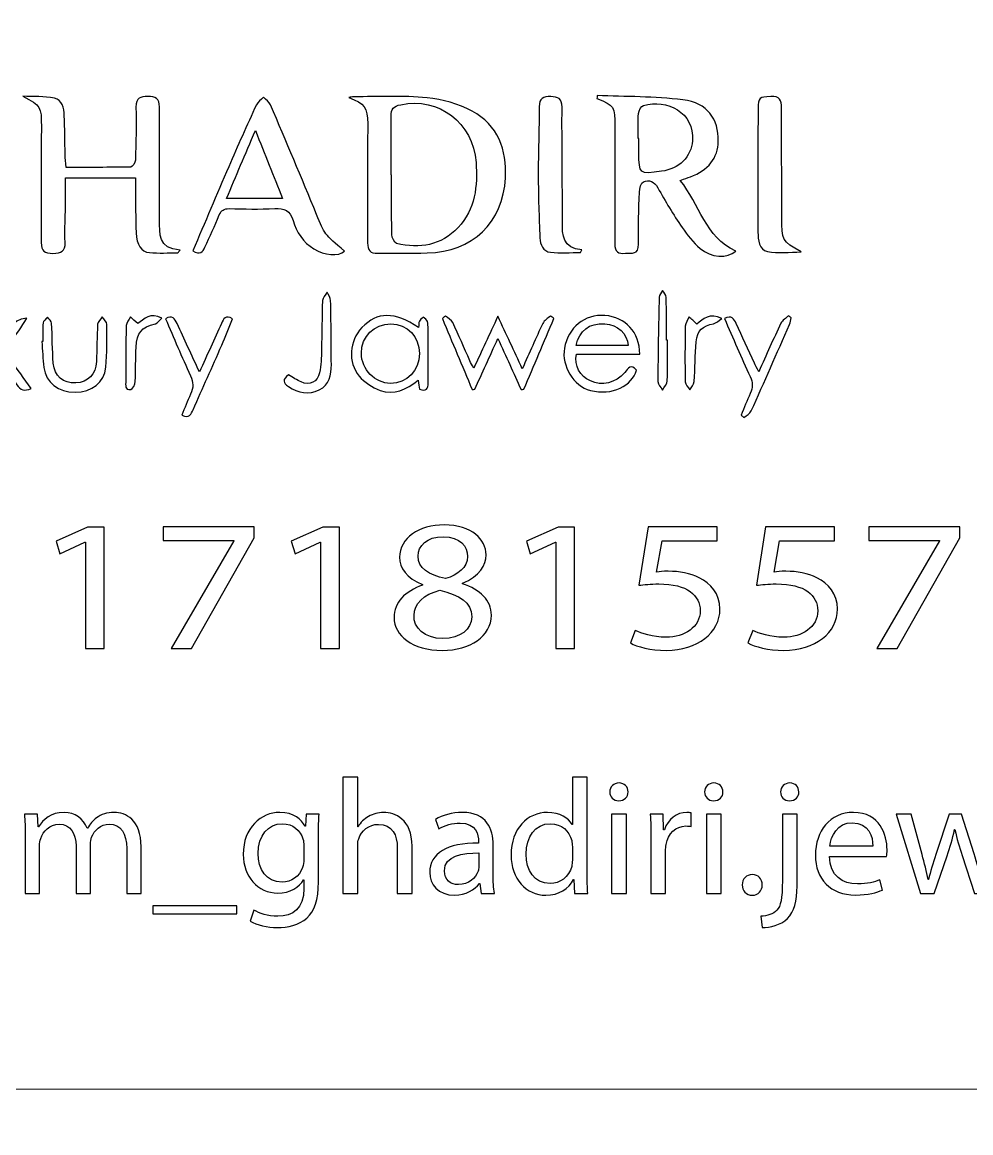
# Model space of a CAD drawing. Header units: millimetres. Extents: x -576 to 618, y 160 to 343.
# Drawn here: x 34.87 to 52.2, y 302.5 to 322.8 of the extents above; entities that cross this region are included whole.
import ezdxf

# ---------------------------------------------------------------- set-up
doc = ezdxf.new("R2010")
doc.units = ezdxf.units.MM
doc.header["$MEASUREMENT"] = 0
doc.layers.add('Layer 1', color=7, linetype='Continuous')

msp = doc.modelspace()

# ---------------------------------------------------------------- linework, layer by layer
at = {"layer": 'Layer 1', "color": 250, "lineweight": 18}
for points in [[(23.5217, 343.1001), (23.5217, 343.1001), (57.3517, 343.1001), (57.3517, 343.1001), (58.9957, 343.1001), (60.3367, 341.7591), (60.3367, 340.1151), (60.3367, 340.1151), (60.3367, 306.2851), (60.3367, 306.2851), (60.3367, 304.6411), (58.9957, 303.3001), (57.3517, 303.3001), (57.3517, 303.3001), (23.5217, 303.3001), (23.5217, 303.3001), (21.8777, 303.3001), (20.5367, 304.6411), (20.5367, 306.2851), (20.5367, 306.2851), (20.5367, 340.1151), (20.5367, 340.1151), (20.5367, 341.7591), (21.8777, 343.1001), (23.5217, 343.1001)], [(23.5217, 303.3001), (23.5217, 303.3001), (57.3517, 303.3001), (57.3517, 303.3001), (58.9957, 303.3001), (60.3367, 301.9591), (60.3367, 300.3151), (60.3367, 300.3151), (60.3367, 266.4851), (60.3367, 266.4851), (60.3367, 264.8411), (58.9957, 263.5001), (57.3517, 263.5001), (57.3517, 263.5001), (23.5217, 263.5001), (23.5217, 263.5001), (21.8777, 263.5001), (20.5367, 264.8411), (20.5367, 266.4851), (20.5367, 266.4851), (20.5367, 300.3151), (20.5367, 300.3151), (20.5367, 301.9591), (21.8777, 303.3001), (23.5217, 303.3001)]]:
    msp.add_open_spline(points, degree=3, knots=[0, 0, 0, 0, 0.125, 0.125, 0.125, 0.25, 0.25, 0.25, 0.375, 0.375, 0.375, 0.5, 0.5, 0.5, 0.625, 0.625, 0.625, 0.75, 0.75, 0.75, 0.875, 0.875, 0.875, 1, 1, 1, 1], dxfattribs=at)
at = {"layer": 'Layer 1', "color": 230}
for points, knots in [([(37.7177, 318.5875), (37.5436, 318.5875), (37.3686, 318.576), (37.196, 318.5913), (37.0466, 318.6043), (36.9627, 318.7345), (36.9542, 318.9517), (36.9436, 319.2234), (36.9455, 319.4958), (36.9427, 319.7682), (36.9421, 319.829), (36.9427, 319.8899), (36.9427, 319.9601), (36.9427, 319.9601), (35.6625, 319.9601), (35.6625, 319.9601), (35.6625, 319.7494), (35.6638, 319.5466), (35.6622, 319.3442), (35.6606, 319.157), (35.6457, 318.9694), (35.6563, 318.7828), (35.6659, 318.6088), (35.5861, 318.5776), (35.4335, 318.5766), (35.2831, 318.5753), (35.2185, 318.6159), (35.2204, 318.776), (35.2254, 319.2746), (35.2191, 319.7738), (35.2185, 320.2727), (35.2185, 320.4771), (35.2229, 320.6811), (35.2232, 320.8852), (35.2238, 321.2611), (35.2176, 321.2702), (34.8865, 321.4478), (35.0784, 321.439), (35.2746, 321.4518), (35.4609, 321.4147), (35.6073, 321.3853), (35.6354, 321.2312), (35.6413, 321.0977), (35.6519, 320.8596), (35.6516, 320.6215), (35.6581, 320.3835), (35.6603, 320.3108), (35.6697, 320.239), (35.6769, 320.1497), (36.0787, 320.1497), (36.4687, 320.147), (36.8584, 320.1554), (36.8884, 320.156), (36.9402, 320.2369), (36.9417, 320.2818), (36.9517, 320.6047), (36.9599, 320.9282), (36.9515, 321.2509), (36.9468, 321.4243), (37.0338, 321.4437), (37.1717, 321.4437), (37.3087, 321.4437), (37.381, 321.411), (37.3801, 321.2533), (37.3767, 320.5673), (37.3839, 319.8811), (37.3842, 319.1947), (37.3842, 318.9342), (37.3567, 318.6621), (37.7561, 318.6384), (37.7433, 318.6212), (37.7306, 318.6047), (37.7177, 318.5875)], [0, 0, 0, 0, 0.0416667, 0.0416667, 0.0416667, 0.0833333, 0.0833333, 0.0833333, 0.125, 0.125, 0.125, 0.1666667, 0.1666667, 0.1666667, 0.2083333, 0.2083333, 0.2083333, 0.25, 0.25, 0.25, 0.2916667, 0.2916667, 0.2916667, 0.3333333, 0.3333333, 0.3333333, 0.375, 0.375, 0.375, 0.4166667, 0.4166667, 0.4166667, 0.4583333, 0.4583333, 0.4583333, 0.5, 0.5, 0.5, 0.5416667, 0.5416667, 0.5416667, 0.5833333, 0.5833333, 0.5833333, 0.625, 0.625, 0.625, 0.6666667, 0.6666667, 0.6666667, 0.7083333, 0.7083333, 0.7083333, 0.75, 0.75, 0.75, 0.7916667, 0.7916667, 0.7916667, 0.8333333, 0.8333333, 0.8333333, 0.875, 0.875, 0.875, 0.9166667, 0.9166667, 0.9166667, 0.9583333, 0.9583333, 0.9583333, 1, 1, 1, 1]), ([(37.9905, 318.6221), (38.2117, 319.1426), (38.426, 319.653), (38.6457, 320.161), (38.8098, 320.5401), (38.979, 320.9173), (39.152, 321.2924), (39.1771, 321.3467), (39.2363, 321.385), (39.2797, 321.4306), (39.324, 321.3844), (39.3864, 321.346), (39.4101, 321.2908), (39.694, 320.6247), (39.9755, 319.9575), (40.2507, 319.2877), (40.3976, 318.9304), (40.3917, 318.928), (40.7636, 318.6147), (40.6529, 318.5208), (40.3923, 318.5429), (40.2039, 318.6574), (40.003, 318.7791), (39.8862, 318.9666), (39.821, 319.1804), (39.7661, 319.361), (39.6632, 319.4063), (39.4859, 319.3965), (39.2092, 319.3816), (38.9308, 319.3894), (38.6532, 319.3944), (38.5611, 319.3959), (38.5099, 319.366), (38.4741, 319.2789), (38.392, 319.0802), (38.2984, 318.8864), (38.2123, 318.6895), (38.1721, 318.5975), (38.119, 318.5492), (37.9905, 318.6221)], [0, 0, 0, 0, 0.0769231, 0.0769231, 0.0769231, 0.1538462, 0.1538462, 0.1538462, 0.2307692, 0.2307692, 0.2307692, 0.3076923, 0.3076923, 0.3076923, 0.3846154, 0.3846154, 0.3846154, 0.4615385, 0.4615385, 0.4615385, 0.5384615, 0.5384615, 0.5384615, 0.6153846, 0.6153846, 0.6153846, 0.6923077, 0.6923077, 0.6923077, 0.7692308, 0.7692308, 0.7692308, 0.8461538, 0.8461538, 0.8461538, 0.9230769, 0.9230769, 0.9230769, 1, 1, 1, 1]), ([(40.8398, 321.4248), (40.8707, 321.4304), (40.9013, 321.441), (40.9318, 321.4407), (41.3793, 321.4386), (41.8292, 321.4635), (42.2725, 321.4217), (42.5521, 321.3951), (42.8442, 321.3097), (43.0916, 321.1774), (43.5652, 320.925), (43.7293, 320.4704), (43.7022, 319.9583), (43.6582, 319.1337), (43.1, 318.6076), (42.2709, 318.5852), (41.9715, 318.5768), (41.671, 318.5876), (41.3711, 318.5786), (41.2277, 318.5745), (41.1833, 318.6348), (41.1836, 318.7686), (41.1852, 319.3518), (41.1808, 319.9349), (41.1799, 320.5178), (41.1799, 320.6594), (41.1893, 320.8008), (41.1873, 320.9424), (41.1833, 321.2466), (41.1312, 321.3134), (40.8398, 321.4248)], [0, 0, 0, 0, 0.1, 0.1, 0.1, 0.2, 0.2, 0.2, 0.3, 0.3, 0.3, 0.4, 0.4, 0.4, 0.5, 0.5, 0.5, 0.6, 0.6, 0.6, 0.7, 0.7, 0.7, 0.8, 0.8, 0.8, 0.9, 0.9, 0.9, 1, 1, 1, 1]), ([(41.6142, 320.0117), (41.6142, 320.0117), (41.6227, 320.0117), (41.6227, 320.0117), (41.6227, 319.6494), (41.6188, 319.2869), (41.6267, 318.9246), (41.6282, 318.8663), (41.6723, 318.768), (41.7131, 318.758), (42.1362, 318.6569), (42.5262, 318.7181), (42.8358, 319.0498), (43.1509, 319.387), (43.1958, 319.8073), (43.1642, 320.2407), (43.1115, 320.9646), (42.48, 321.4413), (41.7887, 321.295), (41.6607, 321.2681), (41.6082, 321.2176), (41.6114, 321.0819), (41.6202, 320.7252), (41.6142, 320.3686), (41.6142, 320.0117)], [0, 0, 0, 0, 0.125, 0.125, 0.125, 0.25, 0.25, 0.25, 0.375, 0.375, 0.375, 0.5, 0.5, 0.5, 0.625, 0.625, 0.625, 0.75, 0.75, 0.75, 0.875, 0.875, 0.875, 1, 1, 1, 1]), ([(45.0741, 318.5924), (44.8909, 318.5924), (44.7056, 318.5777), (44.5243, 318.5974), (44.3873, 318.612), (44.3355, 318.7353), (44.3306, 318.8616), (44.3162, 319.2408), (44.3015, 319.6199), (44.3006, 319.9989), (44.3, 320.4183), (44.3187, 320.837), (44.319, 321.2564), (44.3193, 321.4124), (44.3902, 321.4457), (44.5281, 321.4432), (44.6651, 321.4408), (44.7359, 321.4071), (44.7353, 321.251), (44.7324, 320.6165), (44.7402, 319.9821), (44.7433, 319.3475), (44.7437, 319.2854), (44.7424, 319.223), (44.7418, 319.1606), (44.739, 318.911), (44.7465, 318.6679), (45.0997, 318.6402), (45.0913, 318.6245), (45.0825, 318.6086), (45.0741, 318.5924)], [0, 0, 0, 0, 0.1, 0.1, 0.1, 0.2, 0.2, 0.2, 0.3, 0.3, 0.3, 0.4, 0.4, 0.4, 0.5, 0.5, 0.5, 0.6, 0.6, 0.6, 0.7, 0.7, 0.7, 0.8, 0.8, 0.8, 0.9, 0.9, 0.9, 1, 1, 1, 1]), ([(45.3761, 321.4631), (45.8994, 321.4394), (46.4267, 321.4482), (46.9446, 321.3823), (47.3921, 321.3253), (47.597, 321.0382), (47.5908, 320.6248), (47.5864, 320.3249), (47.4026, 320.0906), (47.0815, 319.9758), (47.0301, 319.9574), (46.978, 319.9402), (46.8953, 319.9115), (47.246, 319.4719), (47.3505, 318.8744), (47.909, 318.6173), (47.7587, 318.4831), (47.4557, 318.4965), (47.2582, 318.6672), (47.1315, 318.7761), (47.022, 318.9115), (46.9281, 319.0506), (46.7699, 319.285), (46.6216, 319.5271), (46.4862, 319.7754), (46.4198, 319.8971), (46.325, 319.9255), (46.2219, 319.8865), (46.1786, 319.87), (46.1512, 319.763), (46.1486, 319.6956), (46.1368, 319.3789), (46.1284, 319.0613), (46.1337, 318.7445), (46.1374, 318.5486), (46.0098, 318.5873), (45.8947, 318.5789), (45.7655, 318.5699), (45.6962, 318.6005), (45.6978, 318.7521), (45.7037, 319.4656), (45.6999, 320.1795), (45.7015, 320.8931), (45.7025, 321.2616), (45.6925, 321.2797), (45.3727, 321.4057), (45.3739, 321.4248), (45.3748, 321.4441), (45.3761, 321.4631)], [0, 0, 0, 0, 0.0625, 0.0625, 0.0625, 0.125, 0.125, 0.125, 0.1875, 0.1875, 0.1875, 0.25, 0.25, 0.25, 0.3125, 0.3125, 0.3125, 0.375, 0.375, 0.375, 0.4375, 0.4375, 0.4375, 0.5, 0.5, 0.5, 0.5625, 0.5625, 0.5625, 0.625, 0.625, 0.625, 0.6875, 0.6875, 0.6875, 0.75, 0.75, 0.75, 0.8125, 0.8125, 0.8125, 0.875, 0.875, 0.875, 0.9375, 0.9375, 0.9375, 1, 1, 1, 1]), ([(46.1271, 320.6759), (46.1271, 320.6759), (46.1377, 320.6759), (46.1377, 320.6759), (46.1377, 320.5913), (46.1365, 320.5065), (46.138, 320.422), (46.1453, 320.0229), (46.1455, 320.0229), (46.5542, 320.0775), (46.8732, 320.1202), (47.0968, 320.3433), (47.1187, 320.6363), (47.1568, 321.1546), (46.6475, 321.4026), (46.2254, 321.2816), (46.1821, 321.2691), (46.1361, 321.1867), (46.1318, 321.1331), (46.119, 320.9814), (46.1271, 320.8282), (46.1271, 320.6759)], [0, 0, 0, 0, 0.1428571, 0.1428571, 0.1428571, 0.2857143, 0.2857143, 0.2857143, 0.4285714, 0.4285714, 0.4285714, 0.5714286, 0.5714286, 0.5714286, 0.7142857, 0.7142857, 0.7142857, 0.8571429, 0.8571429, 0.8571429, 1, 1, 1, 1]), ([(49.1052, 318.6031), (48.8853, 318.6031), (48.6818, 318.5744), (48.4909, 318.6118), (48.3299, 318.6436), (48.3171, 318.8199), (48.3152, 318.9634), (48.3096, 319.3887), (48.3093, 319.8137), (48.3099, 320.2386), (48.3106, 320.5675), (48.3152, 320.8964), (48.3187, 321.2249), (48.3208, 321.4258), (48.3405, 321.4349), (48.5474, 321.4449), (48.7109, 321.453), (48.747, 321.3809), (48.7461, 321.2327), (48.7433, 320.5697), (48.7517, 319.9063), (48.7517, 319.2434), (48.7517, 318.8084), (48.748, 318.8084), (49.1052, 318.6031)], [0, 0, 0, 0, 0.125, 0.125, 0.125, 0.25, 0.25, 0.25, 0.375, 0.375, 0.375, 0.5, 0.5, 0.5, 0.625, 0.625, 0.625, 0.75, 0.75, 0.75, 0.875, 0.875, 0.875, 1, 1, 1, 1]), ([(39.1324, 320.8237), (38.9455, 320.3825), (38.7786, 319.9879), (38.6073, 319.5828), (38.6073, 319.5828), (39.6313, 319.5828), (39.6313, 319.5828), (39.4663, 319.9931), (39.3093, 320.3838), (39.1324, 320.8237)], [0, 0, 0, 0, 0.3333333, 0.3333333, 0.3333333, 0.6666667, 0.6666667, 0.6666667, 1, 1, 1, 1]), ([(46.6622, 316.9915), (46.6622, 316.7425), (46.6678, 316.4932), (46.6581, 316.2446), (46.6559, 316.1884), (46.601, 316.1344), (46.5705, 316.0792), (46.5411, 316.131), (46.4866, 316.1827), (46.4866, 316.2342), (46.4884, 316.7494), (46.4984, 317.2645), (46.5109, 317.779), (46.5121, 317.8202), (46.5517, 317.8604), (46.5739, 317.901), (46.5963, 317.858), (46.6372, 317.8159), (46.6382, 317.7724), (46.6441, 317.5122), (46.6413, 317.2517), (46.6413, 316.9915), (46.6413, 316.9915), (46.6622, 316.9915), (46.6622, 316.9915)], [0, 0, 0, 0, 0.125, 0.125, 0.125, 0.25, 0.25, 0.25, 0.375, 0.375, 0.375, 0.5, 0.5, 0.5, 0.625, 0.625, 0.625, 0.75, 0.75, 0.75, 0.875, 0.875, 0.875, 1, 1, 1, 1]), ([(39.7364, 316.3547), (39.8209, 316.3075), (39.8917, 316.2595), (39.9688, 316.2264), (40.1261, 316.1588), (40.2727, 316.2258), (40.3073, 316.3943), (40.3354, 316.5309), (40.3376, 316.6739), (40.3414, 316.8149), (40.3495, 317.1144), (40.3473, 317.4142), (40.3595, 317.7138), (40.3616, 317.7656), (40.4153, 317.8159), (40.4453, 317.8664), (40.4671, 317.8161), (40.5067, 317.7659), (40.508, 317.7154), (40.5164, 317.325), (40.517, 316.9347), (40.5213, 316.544), (40.5236, 316.3534), (40.4876, 316.1768), (40.3008, 316.0826), (40.1051, 315.9844), (39.9167, 316.0308), (39.7379, 316.1413), (39.6319, 316.2071), (39.6281, 316.2742), (39.7364, 316.3547)], [0, 0, 0, 0, 0.1, 0.1, 0.1, 0.2, 0.2, 0.2, 0.3, 0.3, 0.3, 0.4, 0.4, 0.4, 0.5, 0.5, 0.5, 0.6, 0.6, 0.6, 0.7, 0.7, 0.7, 0.8, 0.8, 0.8, 0.9, 0.9, 0.9, 1, 1, 1, 1]), ([(36.9844, 317.2925), (37.1015, 317.3736), (37.2154, 317.5078), (37.4235, 317.3912), (37.3798, 317.3522), (37.3492, 317.3025), (37.3083, 317.2917), (37.0503, 317.2223), (36.9658, 317.1316), (36.9523, 316.8623), (36.9417, 316.6535), (36.9501, 316.4439), (36.9383, 316.2352), (36.9352, 316.1824), (36.8925, 316.0931), (36.8574, 316.0882), (36.7395, 316.0701), (36.7655, 316.1746), (36.7655, 316.2408), (36.7648, 316.5802), (36.7651, 316.9194), (36.7745, 317.2582), (36.7761, 317.3113), (36.8257, 317.3628), (36.8531, 317.4149), (36.8927, 317.3781), (36.9321, 317.3413), (36.9844, 317.2925)], [0, 0, 0, 0, 0.1111111, 0.1111111, 0.1111111, 0.2222222, 0.2222222, 0.2222222, 0.3333333, 0.3333333, 0.3333333, 0.4444444, 0.4444444, 0.4444444, 0.5555556, 0.5555556, 0.5555556, 0.6666667, 0.6666667, 0.6666667, 0.7777778, 0.7777778, 0.7777778, 0.8888889, 0.8888889, 0.8888889, 1, 1, 1, 1]), ([(42.1155, 317.2208), (42.1202, 317.272), (42.1158, 317.3088), (42.1286, 317.3372), (42.142, 317.3668), (42.1722, 317.3884), (42.1957, 317.4137), (42.2241, 317.3866), (42.2731, 317.3619), (42.278, 317.3307), (42.2915, 317.2473), (42.2874, 317.1616), (42.288, 317.0764), (42.2896, 316.7881), (42.289, 316.4995), (42.2927, 316.2109), (42.2939, 316.0979), (42.2527, 316.052), (42.1301, 316.0948), (42.123, 316.1404), (42.1155, 316.1894), (42.1042, 316.2621), (41.8959, 316.0845), (41.6649, 315.9819), (41.411, 316.0726), (41.2696, 316.1232), (41.1274, 316.2199), (41.0297, 316.3342), (40.8166, 316.5837), (40.8515, 316.9843), (41.078, 317.2205), (41.3573, 317.5126), (41.6786, 317.5169), (42.1155, 317.2208)], [0, 0, 0, 0, 0.0909091, 0.0909091, 0.0909091, 0.1818182, 0.1818182, 0.1818182, 0.2727273, 0.2727273, 0.2727273, 0.3636364, 0.3636364, 0.3636364, 0.4545455, 0.4545455, 0.4545455, 0.5454545, 0.5454545, 0.5454545, 0.6363636, 0.6363636, 0.6363636, 0.7272727, 0.7272727, 0.7272727, 0.8181818, 0.8181818, 0.8181818, 0.9090909, 0.9090909, 0.9090909, 1, 1, 1, 1]), ([(46.1568, 316.7359), (46.1568, 316.7359), (44.9971, 316.7359), (44.9971, 316.7359), (44.9599, 316.5187), (45.0589, 316.3362), (45.2529, 316.2448), (45.4607, 316.1465), (45.7175, 316.2071), (45.8804, 316.3989), (45.9449, 316.475), (45.9974, 316.5646), (46.0966, 316.4414), (46.0223, 316.1643), (45.6479, 315.9668), (45.2529, 316.0729), (44.9452, 316.1556), (44.7222, 316.5187), (44.7799, 316.8423), (44.8488, 317.2274), (45.1459, 317.4682), (45.52, 317.4417), (45.8913, 317.4155), (46.1518, 317.1368), (46.1568, 316.7359)], [0, 0, 0, 0, 0.125, 0.125, 0.125, 0.25, 0.25, 0.25, 0.375, 0.375, 0.375, 0.5, 0.5, 0.5, 0.625, 0.625, 0.625, 0.75, 0.75, 0.75, 0.875, 0.875, 0.875, 1, 1, 1, 1]), ([(47.2003, 317.2847), (47.311, 317.3866), (47.4324, 317.4896), (47.6552, 317.3895), (47.5894, 317.3452), (47.551, 317.3012), (47.5054, 317.2921), (47.3055, 317.2522), (47.2069, 317.1692), (47.1862, 316.9598), (47.1628, 316.719), (47.1672, 316.4753), (47.1491, 316.2334), (47.145, 316.1811), (47.097, 316.1317), (47.0692, 316.0809), (47.0399, 316.1311), (46.9863, 316.1807), (46.9857, 316.2316), (46.9791, 316.5704), (46.9806, 316.9096), (46.9878, 317.2484), (46.989, 317.3046), (47.0327, 317.3598), (47.0568, 317.4154), (47.1001, 317.376), (47.1429, 317.3368), (47.2003, 317.2847)], [0, 0, 0, 0, 0.1111111, 0.1111111, 0.1111111, 0.2222222, 0.2222222, 0.2222222, 0.3333333, 0.3333333, 0.3333333, 0.4444444, 0.4444444, 0.4444444, 0.5555556, 0.5555556, 0.5555556, 0.6666667, 0.6666667, 0.6666667, 0.7777778, 0.7777778, 0.7777778, 0.8888889, 0.8888889, 0.8888889, 1, 1, 1, 1]), ([(35.0351, 316.1048), (34.9138, 316.0524), (34.8401, 316.0817), (34.7749, 316.175), (34.6716, 316.3229), (34.5593, 316.4646), (34.451, 316.6087), (34.2233, 316.4696), (34.2068, 316.1058), (33.8945, 316.0693), (33.88, 316.0814), (33.8657, 316.0936), (33.8517, 316.1054), (33.9793, 316.2868), (34.1004, 316.4733), (34.237, 316.6471), (34.3122, 316.7432), (34.3187, 316.8143), (34.2429, 316.9123), (34.1265, 317.063), (34.0236, 317.2246), (33.9122, 317.3853), (34.072, 317.4284), (34.0716, 317.428), (34.2058, 317.2415), (34.2773, 317.1417), (34.3512, 317.0437), (34.4204, 316.9497), (34.6352, 317.0745), (34.6501, 317.3882), (34.9593, 317.39), (34.8576, 317.2393), (34.7631, 317.0827), (34.6514, 316.9397), (34.564, 316.8278), (34.5628, 316.7416), (34.653, 316.6303), (34.7871, 316.4643), (34.905, 316.2855), (35.0351, 316.1048)], [0, 0, 0, 0, 0.0769231, 0.0769231, 0.0769231, 0.1538462, 0.1538462, 0.1538462, 0.2307692, 0.2307692, 0.2307692, 0.3076923, 0.3076923, 0.3076923, 0.3846154, 0.3846154, 0.3846154, 0.4615385, 0.4615385, 0.4615385, 0.5384615, 0.5384615, 0.5384615, 0.6153846, 0.6153846, 0.6153846, 0.6923077, 0.6923077, 0.6923077, 0.7692308, 0.7692308, 0.7692308, 0.8461538, 0.8461538, 0.8461538, 0.9230769, 0.9230769, 0.9230769, 1, 1, 1, 1]), ([(35.2498, 316.9662), (35.2498, 317.0795), (35.243, 317.1937), (35.2539, 317.306), (35.2573, 317.3428), (35.3078, 317.3752), (35.3366, 317.4096), (35.3618, 317.3734), (35.4068, 317.3382), (35.4093, 317.3004), (35.4242, 317.0576), (35.4215, 316.8133), (35.4411, 316.5706), (35.4601, 316.3357), (35.6267, 316.1971), (35.8504, 316.2087), (36.0801, 316.2202), (36.2208, 316.3628), (36.2305, 316.6014), (36.2392, 316.828), (36.2376, 317.0548), (36.2517, 317.281), (36.2545, 317.3272), (36.3069, 317.3703), (36.3362, 317.4146), (36.3659, 317.3687), (36.4208, 317.3225), (36.4211, 317.2761), (36.4226, 317.0162), (36.4245, 316.7547), (36.4005, 316.4964), (36.3743, 316.2158), (36.1428, 316.0402), (35.8386, 316.0405), (35.5303, 316.0408), (35.3091, 316.2121), (35.2704, 316.4923), (35.2492, 316.6486), (35.2445, 316.8074), (35.2326, 316.9653), (35.2383, 316.9656), (35.2439, 316.9659), (35.2498, 316.9662)], [0, 0, 0, 0, 0.0714286, 0.0714286, 0.0714286, 0.1428571, 0.1428571, 0.1428571, 0.2142857, 0.2142857, 0.2142857, 0.2857143, 0.2857143, 0.2857143, 0.3571429, 0.3571429, 0.3571429, 0.4285714, 0.4285714, 0.4285714, 0.5, 0.5, 0.5, 0.5714286, 0.5714286, 0.5714286, 0.6428571, 0.6428571, 0.6428571, 0.7142857, 0.7142857, 0.7142857, 0.7857143, 0.7857143, 0.7857143, 0.8571429, 0.8571429, 0.8571429, 0.9285714, 0.9285714, 0.9285714, 1, 1, 1, 1]), ([(38.7153, 317.38), (38.6498, 317.2187), (38.5877, 317.0567), (38.5181, 316.8976), (38.3455, 316.5042), (38.1702, 316.112), (37.9948, 315.7198), (37.9605, 315.6431), (37.9281, 315.556), (37.7892, 315.6184), (37.8426, 315.7482), (37.89, 315.8786), (37.9499, 316.0037), (38.0058, 316.1201), (38.002, 316.2231), (37.9474, 316.3419), (37.7892, 316.6846), (37.6432, 317.0328), (37.4904, 317.3835), (37.6176, 317.4558), (37.6617, 317.385), (37.7022, 317.2961), (37.8329, 317.0097), (37.9658, 316.7242), (38.1116, 316.4091), (38.2544, 316.7242), (38.3839, 317.0106), (38.5144, 317.2964), (38.5503, 317.3744), (38.5849, 317.4596), (38.7153, 317.38)], [0, 0, 0, 0, 0.1, 0.1, 0.1, 0.2, 0.2, 0.2, 0.3, 0.3, 0.3, 0.4, 0.4, 0.4, 0.5, 0.5, 0.5, 0.6, 0.6, 0.6, 0.7, 0.7, 0.7, 0.8, 0.8, 0.8, 0.9, 0.9, 0.9, 1, 1, 1, 1]), ([(41.6066, 317.2898), (41.3071, 317.2917), (41.0696, 317.0539), (41.0696, 316.7519), (41.07, 316.458), (41.3186, 316.2003), (41.6012, 316.2009), (41.9018, 316.2015), (42.1277, 316.4339), (42.1301, 316.7453), (42.1326, 317.0549), (41.9083, 317.2879), (41.6066, 317.2898)], [0, 0, 0, 0, 0.25, 0.25, 0.25, 0.5, 0.5, 0.5, 0.75, 0.75, 0.75, 1, 1, 1, 1]), ([(43.5643, 317.0238), (43.4117, 316.6875), (43.2766, 316.3908), (43.1418, 316.094), (43.1256, 316.0924), (43.109, 316.0912), (43.0925, 316.09), (42.9116, 316.5218), (42.7302, 316.9533), (42.549, 317.3851), (42.568, 317.4004), (42.5864, 317.416), (42.6052, 317.4317), (42.6507, 317.3927), (42.7153, 317.3627), (42.739, 317.3131), (42.8491, 317.0831), (42.9475, 316.8482), (43.0507, 316.6151), (43.0685, 316.5754), (43.0909, 316.538), (43.1225, 316.4784), (43.2694, 316.7945), (43.4068, 317.0903), (43.5634, 317.4266), (43.7191, 317.0925), (43.8576, 316.7945), (44.0099, 316.4675), (44.1424, 316.7633), (44.2585, 317.0322), (44.3846, 317.2965), (44.411, 317.3521), (44.4757, 317.3889), (44.5225, 317.4344), (44.5446, 317.4191), (44.5664, 317.4035), (44.588, 317.388), (44.4045, 316.9561), (44.2208, 316.5243), (44.0373, 316.0931), (44.0205, 316.0922), (44.0033, 316.0912), (43.9868, 316.0906), (43.851, 316.3901), (43.7153, 316.6896), (43.5643, 317.0238)], [0, 0, 0, 0, 0.0666667, 0.0666667, 0.0666667, 0.1333333, 0.1333333, 0.1333333, 0.2, 0.2, 0.2, 0.2666667, 0.2666667, 0.2666667, 0.3333333, 0.3333333, 0.3333333, 0.4, 0.4, 0.4, 0.4666667, 0.4666667, 0.4666667, 0.5333333, 0.5333333, 0.5333333, 0.6, 0.6, 0.6, 0.6666667, 0.6666667, 0.6666667, 0.7333333, 0.7333333, 0.7333333, 0.8, 0.8, 0.8, 0.8666667, 0.8666667, 0.8666667, 0.9333333, 0.9333333, 0.9333333, 1, 1, 1, 1]), ([(45.9428, 316.8907), (45.9265, 317.1143), (45.7543, 317.2741), (45.5166, 317.2887), (45.2305, 317.3069), (45.0463, 317.1686), (44.9955, 316.8907), (44.9955, 316.8907), (45.9428, 316.8907), (45.9428, 316.8907)], [0, 0, 0, 0, 0.3333333, 0.3333333, 0.3333333, 0.6666667, 0.6666667, 0.6666667, 1, 1, 1, 1]), ([(47.7021, 317.3885), (47.8378, 317.4525), (47.8788, 317.3758), (47.9158, 317.2962), (48.0275, 317.0553), (48.1377, 316.8132), (48.2494, 316.572), (48.27, 316.5271), (48.294, 316.484), (48.3296, 316.4141), (48.4709, 316.7264), (48.5976, 317.0154), (48.7343, 317.2993), (48.7614, 317.3552), (48.8275, 317.3923), (48.8759, 317.4379), (48.8912, 317.426), (48.9061, 317.4138), (48.9218, 317.4019), (48.9114, 317.3611), (48.9071, 317.3174), (48.8906, 317.2796), (48.66, 316.7514), (48.4298, 316.2232), (48.1933, 315.6977), (48.1708, 315.6481), (48.1053, 315.6178), (48.0597, 315.5786), (48.0432, 315.5926), (48.0263, 315.6066), (48.0091, 315.6207), (48.0634, 315.7539), (48.1124, 315.8893), (48.1739, 316.0191), (48.2238, 316.1249), (48.2213, 316.2163), (48.1717, 316.3243), (48.0107, 316.6722), (47.8613, 317.0254), (47.7021, 317.3885)], [0, 0, 0, 0, 0.0769231, 0.0769231, 0.0769231, 0.1538462, 0.1538462, 0.1538462, 0.2307692, 0.2307692, 0.2307692, 0.3076923, 0.3076923, 0.3076923, 0.3846154, 0.3846154, 0.3846154, 0.4615385, 0.4615385, 0.4615385, 0.5384615, 0.5384615, 0.5384615, 0.6153846, 0.6153846, 0.6153846, 0.6923077, 0.6923077, 0.6923077, 0.7692308, 0.7692308, 0.7692308, 0.8461538, 0.8461538, 0.8461538, 0.9230769, 0.9230769, 0.9230769, 1, 1, 1, 1]), ([(41.6668, 311.9206), (41.6668, 312.2004), (41.8652, 312.3986), (42.1891, 312.5147), (42.1891, 312.5147), (42.1854, 312.5246), (42.1854, 312.5246), (41.8936, 312.6407), (41.7679, 312.8319), (41.7679, 313.0232), (41.7679, 313.3749), (42.1205, 313.6135), (42.5822, 313.6135), (43.0927, 313.6135), (43.3479, 313.3439), (43.3479, 313.0676), (43.3479, 312.88), (43.2387, 312.6785), (42.9145, 312.5486), (42.9145, 312.5486), (42.9145, 312.5384), (42.9145, 312.5384), (43.2425, 312.4292), (43.4453, 312.2345), (43.4453, 311.9649), (43.4453, 311.5792), (43.0525, 311.32), (42.5501, 311.32), (41.9988, 311.32), (41.6668, 311.5961), (41.6668, 311.9206)], [0, 0, 0, 0, 0.1, 0.1, 0.1, 0.2, 0.2, 0.2, 0.3, 0.3, 0.3, 0.4, 0.4, 0.4, 0.5, 0.5, 0.5, 0.6, 0.6, 0.6, 0.7, 0.7, 0.7, 0.8, 0.8, 0.8, 0.9, 0.9, 0.9, 1, 1, 1, 1]), ([(36.0281, 313.2961), (36.0281, 313.2961), (36.02, 313.2961), (36.02, 313.2961), (36.02, 313.2961), (35.5623, 313.088), (35.5623, 313.088), (35.5623, 313.088), (35.4933, 313.3167), (35.4933, 313.3167), (35.4933, 313.3167), (36.0686, 313.576), (36.0686, 313.576), (36.0686, 313.576), (36.3725, 313.576), (36.3725, 313.576), (36.3725, 313.576), (36.3725, 311.3573), (36.3725, 311.3573), (36.3725, 311.3573), (36.0281, 311.3573), (36.0281, 311.3573), (36.0281, 311.3573), (36.0281, 313.2961), (36.0281, 313.2961)], [0, 0, 0, 0, 0.125, 0.125, 0.125, 0.25, 0.25, 0.25, 0.375, 0.375, 0.375, 0.5, 0.5, 0.5, 0.625, 0.625, 0.625, 0.75, 0.75, 0.75, 0.875, 0.875, 0.875, 1, 1, 1, 1]), ([(39.1124, 313.5761), (39.1124, 313.5761), (39.1124, 313.378), (39.1124, 313.378), (39.1124, 313.378), (37.9657, 311.3574), (37.9657, 311.3574), (37.9657, 311.3574), (37.5972, 311.3574), (37.5972, 311.3574), (37.5972, 311.3574), (38.7397, 313.3203), (38.7397, 313.3203), (38.7397, 313.3203), (38.7397, 313.3269), (38.7397, 313.3269), (38.7397, 313.3269), (37.4512, 313.3269), (37.4512, 313.3269), (37.4512, 313.3269), (37.4512, 313.5761), (37.4512, 313.5761), (37.4512, 313.5761), (39.1124, 313.5761), (39.1124, 313.5761)], [0, 0, 0, 0, 0.125, 0.125, 0.125, 0.25, 0.25, 0.25, 0.375, 0.375, 0.375, 0.5, 0.5, 0.5, 0.625, 0.625, 0.625, 0.75, 0.75, 0.75, 0.875, 0.875, 0.875, 1, 1, 1, 1]), ([(40.3246, 313.2961), (40.3246, 313.2961), (40.3164, 313.2961), (40.3164, 313.2961), (40.3164, 313.2961), (39.8587, 313.088), (39.8587, 313.088), (39.8587, 313.088), (39.7899, 313.3167), (39.7899, 313.3167), (39.7899, 313.3167), (40.3652, 313.576), (40.3652, 313.576), (40.3652, 313.576), (40.6691, 313.576), (40.6691, 313.576), (40.6691, 313.576), (40.6691, 311.3573), (40.6691, 311.3573), (40.6691, 311.3573), (40.3246, 311.3573), (40.3246, 311.3573), (40.3246, 311.3573), (40.3246, 313.2961), (40.3246, 313.2961)], [0, 0, 0, 0, 0.125, 0.125, 0.125, 0.25, 0.25, 0.25, 0.375, 0.375, 0.375, 0.5, 0.5, 0.5, 0.625, 0.625, 0.625, 0.75, 0.75, 0.75, 0.875, 0.875, 0.875, 1, 1, 1, 1]), ([(44.6212, 313.2961), (44.6212, 313.2961), (44.6132, 313.2961), (44.6132, 313.2961), (44.6132, 313.2961), (44.1554, 313.088), (44.1554, 313.088), (44.1554, 313.088), (44.0865, 313.3167), (44.0865, 313.3167), (44.0865, 313.3167), (44.6618, 313.576), (44.6618, 313.576), (44.6618, 313.576), (44.9657, 313.576), (44.9657, 313.576), (44.9657, 313.576), (44.9657, 311.3573), (44.9657, 311.3573), (44.9657, 311.3573), (44.6212, 311.3573), (44.6212, 311.3573), (44.6212, 311.3573), (44.6212, 313.2961), (44.6212, 313.2961)], [0, 0, 0, 0, 0.125, 0.125, 0.125, 0.25, 0.25, 0.25, 0.375, 0.375, 0.375, 0.5, 0.5, 0.5, 0.625, 0.625, 0.625, 0.75, 0.75, 0.75, 0.875, 0.875, 0.875, 1, 1, 1, 1]), ([(47.5678, 313.3235), (47.5678, 313.3235), (46.5628, 313.3235), (46.5628, 313.3235), (46.5628, 313.3235), (46.4617, 312.7535), (46.4617, 312.7535), (46.5223, 312.76), (46.5791, 312.7672), (46.6764, 312.7672), (46.8789, 312.7672), (47.0814, 312.7298), (47.2437, 312.6477), (47.4502, 312.5488), (47.6203, 312.3575), (47.6203, 312.0777), (47.6203, 311.6439), (47.211, 311.3198), (46.64, 311.3198), (46.3523, 311.3198), (46.1092, 311.3882), (45.9834, 311.4564), (45.9834, 311.4564), (46.0727, 311.6848), (46.0727, 311.6848), (46.1822, 311.6302), (46.3969, 311.562), (46.6359, 311.562), (46.9722, 311.562), (47.2599, 311.7463), (47.2599, 312.0434), (47.2559, 312.3301), (47.0287, 312.5351), (46.502, 312.5351), (46.3523, 312.5351), (46.235, 312.5213), (46.1376, 312.5111), (46.1376, 312.5111), (46.3077, 313.5763), (46.3077, 313.5763), (46.3077, 313.5763), (47.5678, 313.5763), (47.5678, 313.5763), (47.5678, 313.5763), (47.5678, 313.3235), (47.5678, 313.3235)], [0, 0, 0, 0, 0.0666667, 0.0666667, 0.0666667, 0.1333333, 0.1333333, 0.1333333, 0.2, 0.2, 0.2, 0.2666667, 0.2666667, 0.2666667, 0.3333333, 0.3333333, 0.3333333, 0.4, 0.4, 0.4, 0.4666667, 0.4666667, 0.4666667, 0.5333333, 0.5333333, 0.5333333, 0.6, 0.6, 0.6, 0.6666667, 0.6666667, 0.6666667, 0.7333333, 0.7333333, 0.7333333, 0.8, 0.8, 0.8, 0.8666667, 0.8666667, 0.8666667, 0.9333333, 0.9333333, 0.9333333, 1, 1, 1, 1]), ([(49.7159, 313.3235), (49.7159, 313.3235), (48.7109, 313.3235), (48.7109, 313.3235), (48.7109, 313.3235), (48.6098, 312.7535), (48.6098, 312.7535), (48.6703, 312.76), (48.7271, 312.7672), (48.8245, 312.7672), (49.0269, 312.7672), (49.2294, 312.7298), (49.3916, 312.6477), (49.5983, 312.5488), (49.7682, 312.3575), (49.7682, 312.0777), (49.7682, 311.6439), (49.3589, 311.3198), (48.7879, 311.3198), (48.5002, 311.3198), (48.2572, 311.3882), (48.1315, 311.4564), (48.1315, 311.4564), (48.2207, 311.6848), (48.2207, 311.6848), (48.3302, 311.6302), (48.5449, 311.562), (48.7839, 311.562), (49.1202, 311.562), (49.4079, 311.7463), (49.4079, 312.0434), (49.4039, 312.3301), (49.1767, 312.5351), (48.65, 312.5351), (48.5002, 312.5351), (48.3829, 312.5213), (48.2856, 312.5111), (48.2856, 312.5111), (48.4556, 313.5763), (48.4556, 313.5763), (48.4556, 313.5763), (49.7159, 313.5763), (49.7159, 313.5763), (49.7159, 313.5763), (49.7159, 313.3235), (49.7159, 313.3235)], [0, 0, 0, 0, 0.0666667, 0.0666667, 0.0666667, 0.1333333, 0.1333333, 0.1333333, 0.2, 0.2, 0.2, 0.2666667, 0.2666667, 0.2666667, 0.3333333, 0.3333333, 0.3333333, 0.4, 0.4, 0.4, 0.4666667, 0.4666667, 0.4666667, 0.5333333, 0.5333333, 0.5333333, 0.6, 0.6, 0.6, 0.6666667, 0.6666667, 0.6666667, 0.7333333, 0.7333333, 0.7333333, 0.8, 0.8, 0.8, 0.8666667, 0.8666667, 0.8666667, 0.9333333, 0.9333333, 0.9333333, 1, 1, 1, 1]), ([(52.0019, 313.5761), (52.0019, 313.5761), (52.0019, 313.378), (52.0019, 313.378), (52.0019, 313.378), (50.8552, 311.3574), (50.8552, 311.3574), (50.8552, 311.3574), (50.4868, 311.3574), (50.4868, 311.3574), (50.4868, 311.3574), (51.629, 313.3203), (51.629, 313.3203), (51.629, 313.3203), (51.629, 313.3269), (51.629, 313.3269), (51.629, 313.3269), (50.3407, 313.3269), (50.3407, 313.3269), (50.3407, 313.3269), (50.3407, 313.5761), (50.3407, 313.5761), (50.3407, 313.5761), (52.0019, 313.5761), (52.0019, 313.5761)], [0, 0, 0, 0, 0.125, 0.125, 0.125, 0.25, 0.25, 0.25, 0.375, 0.375, 0.375, 0.5, 0.5, 0.5, 0.625, 0.625, 0.625, 0.75, 0.75, 0.75, 0.875, 0.875, 0.875, 1, 1, 1, 1]), ([(42.1043, 313.0435), (42.1043, 312.8217), (42.303, 312.7022), (42.6065, 312.6342), (42.8334, 312.6991), (43.0078, 312.8354), (43.0078, 313.0369), (43.0078, 313.2145), (42.882, 313.3986), (42.5622, 313.3986), (42.2665, 313.3986), (42.1043, 313.2348), (42.1043, 313.0435)], [0, 0, 0, 0, 0.25, 0.25, 0.25, 0.5, 0.5, 0.5, 0.75, 0.75, 0.75, 1, 1, 1, 1]), ([(43.0848, 311.934), (43.0848, 312.2039), (42.8621, 312.3336), (42.5052, 312.4189), (42.1975, 312.344), (42.0316, 312.1733), (42.0316, 311.9615), (42.0194, 311.7365), (42.2219, 311.5383), (42.5579, 311.5383), (42.878, 311.5383), (43.0848, 311.7056), (43.0848, 311.934)], [0, 0, 0, 0, 0.25, 0.25, 0.25, 0.5, 0.5, 0.5, 0.75, 0.75, 0.75, 1, 1, 1, 1]), ([(40.7321, 309.0023), (40.7321, 309.0023), (41.002, 309.0023), (41.002, 309.0023), (41.002, 309.0023), (41.002, 308.099), (41.002, 308.099), (41.002, 308.099), (41.0082, 308.099), (41.0082, 308.099), (41.051, 308.1742), (41.1184, 308.2401), (41.2014, 308.2847), (41.2809, 308.3296), (41.3758, 308.3592), (41.4772, 308.3592), (41.6762, 308.3592), (41.9954, 308.2401), (41.9954, 307.7405), (41.9954, 307.7405), (41.9954, 306.8794), (41.9954, 306.8794), (41.9954, 306.8794), (41.7256, 306.8794), (41.7256, 306.8794), (41.7256, 306.8794), (41.7256, 307.7106), (41.7256, 307.7106), (41.7256, 307.9436), (41.6366, 308.1411), (41.382, 308.1411), (41.2073, 308.1411), (41.0694, 308.0214), (41.0204, 307.8778), (41.0051, 307.8423), (41.002, 307.8032), (41.002, 307.7524), (41.002, 307.7524), (41.002, 306.8794), (41.002, 306.8794), (41.002, 306.8794), (40.7321, 306.8794), (40.7321, 306.8794), (40.7321, 306.8794), (40.7321, 309.0023), (40.7321, 309.0023)], [0, 0, 0, 0, 0.0666667, 0.0666667, 0.0666667, 0.1333333, 0.1333333, 0.1333333, 0.2, 0.2, 0.2, 0.2666667, 0.2666667, 0.2666667, 0.3333333, 0.3333333, 0.3333333, 0.4, 0.4, 0.4, 0.4666667, 0.4666667, 0.4666667, 0.5333333, 0.5333333, 0.5333333, 0.6, 0.6, 0.6, 0.6666667, 0.6666667, 0.6666667, 0.7333333, 0.7333333, 0.7333333, 0.8, 0.8, 0.8, 0.8666667, 0.8666667, 0.8666667, 0.9333333, 0.9333333, 0.9333333, 1, 1, 1, 1]), ([(45.1938, 309.0024), (45.1938, 309.0024), (45.1938, 307.2532), (45.1938, 307.2532), (45.1938, 307.1247), (45.1969, 306.9781), (45.206, 306.8794), (45.206, 306.8794), (44.9638, 306.8794), (44.9638, 306.8794), (44.9638, 306.8794), (44.9516, 307.1306), (44.9516, 307.1306), (44.9516, 307.1306), (44.9454, 307.1306), (44.9454, 307.1306), (44.8627, 306.969), (44.6818, 306.8467), (44.4393, 306.8467), (44.0808, 306.8467), (43.8047, 307.1425), (43.8047, 307.5821), (43.8016, 308.0635), (44.1086, 308.3593), (44.4702, 308.3593), (44.6971, 308.3593), (44.8505, 308.2548), (44.9176, 308.1381), (44.9176, 308.1381), (44.9238, 308.1381), (44.9238, 308.1381), (44.9238, 308.1381), (44.9238, 309.0024), (44.9238, 309.0024), (44.9238, 309.0024), (45.1938, 309.0024), (45.1938, 309.0024)], [0, 0, 0, 0, 0.0833333, 0.0833333, 0.0833333, 0.1666667, 0.1666667, 0.1666667, 0.25, 0.25, 0.25, 0.3333333, 0.3333333, 0.3333333, 0.4166667, 0.4166667, 0.4166667, 0.5, 0.5, 0.5, 0.5833333, 0.5833333, 0.5833333, 0.6666667, 0.6666667, 0.6666667, 0.75, 0.75, 0.75, 0.8333333, 0.8333333, 0.8333333, 0.9166667, 0.9166667, 0.9166667, 1, 1, 1, 1]), ([(45.9423, 308.7332), (45.9451, 308.6434), (45.8777, 308.5717), (45.7704, 308.5717), (45.6753, 308.5717), (45.6079, 308.6434), (45.6079, 308.7332), (45.6079, 308.8259), (45.6784, 308.8974), (45.7764, 308.8974), (45.8777, 308.8974), (45.9423, 308.8259), (45.9423, 308.7332)], [0, 0, 0, 0, 0.25, 0.25, 0.25, 0.5, 0.5, 0.5, 0.75, 0.75, 0.75, 1, 1, 1, 1]), ([(47.6749, 308.7332), (47.678, 308.6434), (47.6103, 308.5717), (47.503, 308.5717), (47.4082, 308.5717), (47.3408, 308.6434), (47.3408, 308.7332), (47.3408, 308.8259), (47.4113, 308.8974), (47.5092, 308.8974), (47.6103, 308.8974), (47.6749, 308.8259), (47.6749, 308.7332)], [0, 0, 0, 0, 0.25, 0.25, 0.25, 0.5, 0.5, 0.5, 0.75, 0.75, 0.75, 1, 1, 1, 1]), ([(49.0607, 308.7332), (49.0639, 308.6465), (48.9996, 308.5717), (48.8923, 308.5717), (48.7912, 308.5717), (48.727, 308.6465), (48.727, 308.7332), (48.727, 308.8259), (48.7972, 308.8974), (48.8983, 308.8974), (48.9965, 308.8974), (49.0607, 308.8259), (49.0607, 308.7332)], [0, 0, 0, 0, 0.25, 0.25, 0.25, 0.5, 0.5, 0.5, 0.75, 0.75, 0.75, 1, 1, 1, 1]), ([(34.927, 307.9349), (34.927, 308.0844), (34.9239, 308.207), (34.9148, 308.3265), (34.9148, 308.3265), (35.1506, 308.3265), (35.1506, 308.3265), (35.1506, 308.3265), (35.1632, 308.0934), (35.1632, 308.0934), (35.1632, 308.0934), (35.1722, 308.0934), (35.1722, 308.0934), (35.2552, 308.2307), (35.3932, 308.3593), (35.6383, 308.3593), (35.8405, 308.3593), (35.994, 308.2401), (36.0583, 308.0694), (36.0583, 308.0694), (36.0645, 308.0694), (36.0645, 308.0694), (36.1104, 308.15), (36.1688, 308.2129), (36.2299, 308.2579), (36.3188, 308.3234), (36.4172, 308.3593), (36.5581, 308.3593), (36.7544, 308.3593), (37.0456, 308.2338), (37.0456, 307.7318), (37.0456, 307.7318), (37.0456, 306.8794), (37.0456, 306.8794), (37.0456, 306.8794), (36.7819, 306.8794), (36.7819, 306.8794), (36.7819, 306.8794), (36.7819, 307.6987), (36.7819, 307.6987), (36.7819, 307.9768), (36.6776, 308.1443), (36.4602, 308.1443), (36.3067, 308.1443), (36.1872, 308.0336), (36.1413, 307.905), (36.1288, 307.8691), (36.1198, 307.8214), (36.1198, 307.7733), (36.1198, 307.7733), (36.1198, 306.8794), (36.1198, 306.8794), (36.1198, 306.8794), (35.8562, 306.8794), (35.8562, 306.8794), (35.8562, 306.8794), (35.8562, 307.7465), (35.8562, 307.7465), (35.8562, 307.9768), (35.7519, 308.1443), (35.5463, 308.1443), (35.3775, 308.1443), (35.2552, 308.0126), (35.2121, 307.881), (35.1969, 307.8423), (35.1906, 307.7973), (35.1906, 307.7524), (35.1906, 307.7524), (35.1906, 306.8794), (35.1906, 306.8794), (35.1906, 306.8794), (34.927, 306.8794), (34.927, 306.8794), (34.927, 306.8794), (34.927, 307.9349), (34.927, 307.9349)], [0, 0, 0, 0, 0.04, 0.04, 0.04, 0.08, 0.08, 0.08, 0.12, 0.12, 0.12, 0.16, 0.16, 0.16, 0.2, 0.2, 0.2, 0.24, 0.24, 0.24, 0.28, 0.28, 0.28, 0.32, 0.32, 0.32, 0.36, 0.36, 0.36, 0.4, 0.4, 0.4, 0.44, 0.44, 0.44, 0.48, 0.48, 0.48, 0.52, 0.52, 0.52, 0.56, 0.56, 0.56, 0.6, 0.6, 0.6, 0.64, 0.64, 0.64, 0.68, 0.68, 0.68, 0.72, 0.72, 0.72, 0.76, 0.76, 0.76, 0.8, 0.8, 0.8, 0.84, 0.84, 0.84, 0.88, 0.88, 0.88, 0.92, 0.92, 0.92, 0.96, 0.96, 0.96, 1, 1, 1, 1]), ([(40.2964, 308.3265), (40.2905, 308.2219), (40.2842, 308.1052), (40.2842, 307.9289), (40.2842, 307.9289), (40.2842, 307.0887), (40.2842, 307.0887), (40.2842, 306.757), (40.2168, 306.5533), (40.0727, 306.4278), (39.9285, 306.2965), (39.7201, 306.2544), (39.5329, 306.2544), (39.355, 306.2544), (39.1591, 306.2965), (39.0393, 306.3742), (39.0393, 306.3742), (39.107, 306.5745), (39.107, 306.5745), (39.2049, 306.5146), (39.3582, 306.4609), (39.5423, 306.4609), (39.818, 306.4609), (40.0206, 306.6013), (40.0206, 306.9664), (40.0206, 306.9664), (40.0206, 307.1274), (40.0206, 307.1274), (40.0206, 307.1274), (40.0143, 307.1274), (40.0143, 307.1274), (39.9317, 306.9932), (39.7722, 306.8855), (39.5423, 306.8855), (39.1741, 306.8855), (38.9108, 307.1904), (38.9108, 307.5911), (38.9108, 308.0815), (39.2386, 308.3595), (39.5791, 308.3595), (39.8365, 308.3595), (39.9775, 308.2279), (40.0421, 308.1084), (40.0421, 308.1084), (40.048, 308.1084), (40.048, 308.1084), (40.048, 308.1084), (40.0605, 308.3265), (40.0605, 308.3265), (40.0605, 308.3265), (40.2964, 308.3265), (40.2964, 308.3265)], [0, 0, 0, 0, 0.0588235, 0.0588235, 0.0588235, 0.1176471, 0.1176471, 0.1176471, 0.1764706, 0.1764706, 0.1764706, 0.2352941, 0.2352941, 0.2352941, 0.2941176, 0.2941176, 0.2941176, 0.3529412, 0.3529412, 0.3529412, 0.4117647, 0.4117647, 0.4117647, 0.4705882, 0.4705882, 0.4705882, 0.5294118, 0.5294118, 0.5294118, 0.5882353, 0.5882353, 0.5882353, 0.6470588, 0.6470588, 0.6470588, 0.7058824, 0.7058824, 0.7058824, 0.7647059, 0.7647059, 0.7647059, 0.8235294, 0.8235294, 0.8235294, 0.8823529, 0.8823529, 0.8823529, 0.9411765, 0.9411765, 0.9411765, 1, 1, 1, 1]), ([(43.2557, 306.8794), (43.2557, 306.8794), (43.2345, 307.062), (43.2345, 307.062), (43.2345, 307.062), (43.2251, 307.062), (43.2251, 307.062), (43.1424, 306.9484), (42.983, 306.8465), (42.7711, 306.8465), (42.4707, 306.8465), (42.3175, 307.0526), (42.3175, 307.2621), (42.3175, 307.6118), (42.6367, 307.8033), (43.2095, 307.8002), (43.2095, 307.8002), (43.2095, 307.8302), (43.2095, 307.8302), (43.2095, 307.9497), (43.1761, 308.165), (42.8725, 308.165), (42.7346, 308.165), (42.5905, 308.1232), (42.4862, 308.0573), (42.4862, 308.0573), (42.4248, 308.2308), (42.4248, 308.2308), (42.5474, 308.3085), (42.7253, 308.3594), (42.9122, 308.3594), (43.3662, 308.3594), (43.4765, 308.0573), (43.4765, 307.7675), (43.4765, 307.7675), (43.4765, 307.2261), (43.4765, 307.2261), (43.4765, 307.1007), (43.4825, 306.9781), (43.5009, 306.8794), (43.5009, 306.8794), (43.2557, 306.8794), (43.2557, 306.8794)], [0, 0, 0, 0, 0.0714286, 0.0714286, 0.0714286, 0.1428571, 0.1428571, 0.1428571, 0.2142857, 0.2142857, 0.2142857, 0.2857143, 0.2857143, 0.2857143, 0.3571429, 0.3571429, 0.3571429, 0.4285714, 0.4285714, 0.4285714, 0.5, 0.5, 0.5, 0.5714286, 0.5714286, 0.5714286, 0.6428571, 0.6428571, 0.6428571, 0.7142857, 0.7142857, 0.7142857, 0.7857143, 0.7857143, 0.7857143, 0.8571429, 0.8571429, 0.8571429, 0.9285714, 0.9285714, 0.9285714, 1, 1, 1, 1]), ([(46.3593, 307.8752), (46.3593, 308.0456), (46.3558, 308.1922), (46.3468, 308.3264), (46.3468, 308.3264), (46.5831, 308.3264), (46.5831, 308.3264), (46.5831, 308.3264), (46.5921, 308.0425), (46.5921, 308.0425), (46.5921, 308.0425), (46.6046, 308.0425), (46.6046, 308.0425), (46.6719, 308.2368), (46.8342, 308.3595), (47.0155, 308.3595), (47.0461, 308.3595), (47.0676, 308.3563), (47.0922, 308.3504), (47.0922, 308.3504), (47.0922, 308.1024), (47.0922, 308.1024), (47.0645, 308.1083), (47.0367, 308.1114), (47.0002, 308.1114), (46.8098, 308.1114), (46.675, 307.971), (46.6382, 307.7735), (46.6321, 307.7376), (46.6258, 307.6958), (46.6258, 307.6509), (46.6258, 307.6509), (46.6258, 306.8796), (46.6258, 306.8796), (46.6258, 306.8796), (46.3593, 306.8796), (46.3593, 306.8796), (46.3593, 306.8796), (46.3593, 307.8752), (46.3593, 307.8752)], [0, 0, 0, 0, 0.0769231, 0.0769231, 0.0769231, 0.1538462, 0.1538462, 0.1538462, 0.2307692, 0.2307692, 0.2307692, 0.3076923, 0.3076923, 0.3076923, 0.3846154, 0.3846154, 0.3846154, 0.4615385, 0.4615385, 0.4615385, 0.5384615, 0.5384615, 0.5384615, 0.6153846, 0.6153846, 0.6153846, 0.6923077, 0.6923077, 0.6923077, 0.7692308, 0.7692308, 0.7692308, 0.8461538, 0.8461538, 0.8461538, 0.9230769, 0.9230769, 0.9230769, 1, 1, 1, 1]), ([(49.6221, 307.5552), (49.628, 307.1994), (49.8611, 307.0528), (50.1309, 307.0528), (50.3241, 307.0528), (50.4405, 307.0859), (50.5416, 307.1274), (50.5416, 307.1274), (50.5877, 306.9392), (50.5877, 306.9392), (50.4926, 306.8974), (50.33, 306.8496), (50.0941, 306.8496), (49.6373, 306.8496), (49.3644, 307.1423), (49.3644, 307.5791), (49.3644, 308.0157), (49.628, 308.3595), (50.0604, 308.3595), (50.5447, 308.3595), (50.6735, 307.9439), (50.6735, 307.6777), (50.6735, 307.6238), (50.6673, 307.582), (50.6645, 307.5552), (50.6645, 307.5552), (49.6221, 307.5552), (49.6221, 307.5552)], [0, 0, 0, 0, 0.1111111, 0.1111111, 0.1111111, 0.2222222, 0.2222222, 0.2222222, 0.3333333, 0.3333333, 0.3333333, 0.4444444, 0.4444444, 0.4444444, 0.5555556, 0.5555556, 0.5555556, 0.6666667, 0.6666667, 0.6666667, 0.7777778, 0.7777778, 0.7777778, 0.8888889, 0.8888889, 0.8888889, 1, 1, 1, 1]), ([(40.0175, 307.7555), (40.0175, 307.8004), (40.0143, 307.8394), (40.0022, 307.8752), (39.9528, 308.0275), (39.8212, 308.153), (39.625, 308.153), (39.3675, 308.153), (39.1834, 307.9408), (39.1834, 307.606), (39.1834, 307.3218), (39.3307, 307.0859), (39.6219, 307.0859), (39.7875, 307.0859), (39.9379, 307.1876), (39.9959, 307.3548), (40.0112, 307.3995), (40.0175, 307.4504), (40.0175, 307.4953), (40.0175, 307.4953), (40.0175, 307.7555), (40.0175, 307.7555)], [0, 0, 0, 0, 0.1428571, 0.1428571, 0.1428571, 0.2857143, 0.2857143, 0.2857143, 0.4285714, 0.4285714, 0.4285714, 0.5714286, 0.5714286, 0.5714286, 0.7142857, 0.7142857, 0.7142857, 0.8571429, 0.8571429, 0.8571429, 1, 1, 1, 1]), ([(44.9238, 307.7375), (44.9238, 307.7703), (44.9207, 307.8152), (44.9117, 307.8479), (44.8717, 308.0158), (44.7245, 308.1531), (44.5223, 308.1531), (44.2431, 308.1531), (44.0777, 307.9138), (44.0777, 307.594), (44.0777, 307.3013), (44.225, 307.0589), (44.5161, 307.0589), (44.6971, 307.0589), (44.8627, 307.1752), (44.9117, 307.3728), (44.9207, 307.4086), (44.9238, 307.4448), (44.9238, 307.4864), (44.9238, 307.4864), (44.9238, 307.7375), (44.9238, 307.7375)], [0, 0, 0, 0, 0.1428571, 0.1428571, 0.1428571, 0.2857143, 0.2857143, 0.2857143, 0.4285714, 0.4285714, 0.4285714, 0.5714286, 0.5714286, 0.5714286, 0.7142857, 0.7142857, 0.7142857, 0.8571429, 0.8571429, 0.8571429, 1, 1, 1, 1]), ([(45.6418, 308.3264), (45.6418, 308.3264), (45.9114, 308.3264), (45.9114, 308.3264), (45.9114, 308.3264), (45.9114, 306.8793), (45.9114, 306.8793), (45.9114, 306.8793), (45.6418, 306.8793), (45.6418, 306.8793), (45.6418, 306.8793), (45.6418, 308.3264), (45.6418, 308.3264)], [0, 0, 0, 0, 0.25, 0.25, 0.25, 0.5, 0.5, 0.5, 0.75, 0.75, 0.75, 1, 1, 1, 1]), ([(47.3745, 308.3264), (47.3745, 308.3264), (47.644, 308.3264), (47.644, 308.3264), (47.644, 308.3264), (47.644, 306.8793), (47.644, 306.8793), (47.644, 306.8793), (47.3745, 306.8793), (47.3745, 306.8793), (47.3745, 306.8793), (47.3745, 308.3264), (47.3745, 308.3264)], [0, 0, 0, 0, 0.25, 0.25, 0.25, 0.5, 0.5, 0.5, 0.75, 0.75, 0.75, 1, 1, 1, 1]), ([(48.365, 306.4608), (48.4876, 306.4699), (48.595, 306.5029), (48.6592, 306.5713), (48.7329, 306.6552), (48.7603, 306.7688), (48.7603, 307.1155), (48.7603, 307.1155), (48.7603, 308.3264), (48.7603, 308.3264), (48.7603, 308.3264), (49.0302, 308.3264), (49.0302, 308.3264), (49.0302, 308.3264), (49.0302, 307.0141), (49.0302, 307.0141), (49.0302, 306.7329), (48.9843, 306.5507), (48.8524, 306.4191), (48.7329, 306.3023), (48.5366, 306.2546), (48.3925, 306.2546), (48.3925, 306.2546), (48.365, 306.4608), (48.365, 306.4608)], [0, 0, 0, 0, 0.125, 0.125, 0.125, 0.25, 0.25, 0.25, 0.375, 0.375, 0.375, 0.5, 0.5, 0.5, 0.625, 0.625, 0.625, 0.75, 0.75, 0.75, 0.875, 0.875, 0.875, 1, 1, 1, 1]), ([(50.4131, 307.7435), (50.4162, 307.9108), (50.3422, 308.171), (50.0389, 308.171), (49.7662, 308.171), (49.6464, 307.9258), (49.6252, 307.7435), (49.6252, 307.7435), (50.4131, 307.7435), (50.4131, 307.7435)], [0, 0, 0, 0, 0.3333333, 0.3333333, 0.3333333, 0.6666667, 0.6666667, 0.6666667, 1, 1, 1, 1]), ([(51.1157, 308.3265), (51.1157, 308.3265), (51.3119, 307.5911), (51.3119, 307.5911), (51.355, 307.4295), (51.3946, 307.28), (51.422, 307.1305), (51.422, 307.1305), (51.4314, 307.1305), (51.4314, 307.1305), (51.4651, 307.2772), (51.5141, 307.4326), (51.5634, 307.5882), (51.5634, 307.5882), (51.8055, 308.3265), (51.8055, 308.3265), (51.8055, 308.3265), (52.0324, 308.3265), (52.0324, 308.3265), (52.0324, 308.3265), (52.2623, 307.6033), (52.2623, 307.6033), (52.3175, 307.4295), (52.3602, 307.2772), (52.3943, 307.1305), (52.3943, 307.1305), (52.4033, 307.1305), (52.4033, 307.1305), (52.428, 307.2772), (52.4676, 307.4295), (52.5166, 307.6001), (52.5166, 307.6001), (52.7284, 308.3265), (52.7284, 308.3265), (52.7284, 308.3265), (52.9949, 308.3265), (52.9949, 308.3265), (52.9949, 308.3265), (52.5166, 306.8794), (52.5166, 306.8794), (52.5166, 306.8794), (52.2714, 306.8794), (52.2714, 306.8794), (52.2714, 306.8794), (52.0449, 307.5702), (52.0449, 307.5702), (51.9928, 307.7318), (51.9497, 307.8753), (51.9129, 308.0457), (51.9129, 308.0457), (51.9066, 308.0457), (51.9066, 308.0457), (51.8698, 307.8721), (51.8239, 307.7224), (51.7718, 307.567), (51.7718, 307.567), (51.5325, 306.8794), (51.5325, 306.8794), (51.5325, 306.8794), (51.2872, 306.8794), (51.2872, 306.8794), (51.2872, 306.8794), (50.8395, 308.3265), (50.8395, 308.3265), (50.8395, 308.3265), (51.1157, 308.3265), (51.1157, 308.3265)], [0, 0, 0, 0, 0.0454545, 0.0454545, 0.0454545, 0.0909091, 0.0909091, 0.0909091, 0.1363636, 0.1363636, 0.1363636, 0.1818182, 0.1818182, 0.1818182, 0.2272727, 0.2272727, 0.2272727, 0.2727273, 0.2727273, 0.2727273, 0.3181818, 0.3181818, 0.3181818, 0.3636364, 0.3636364, 0.3636364, 0.4090909, 0.4090909, 0.4090909, 0.4545455, 0.4545455, 0.4545455, 0.5, 0.5, 0.5, 0.5454545, 0.5454545, 0.5454545, 0.5909091, 0.5909091, 0.5909091, 0.6363636, 0.6363636, 0.6363636, 0.6818182, 0.6818182, 0.6818182, 0.7272727, 0.7272727, 0.7272727, 0.7727273, 0.7727273, 0.7727273, 0.8181818, 0.8181818, 0.8181818, 0.8636364, 0.8636364, 0.8636364, 0.9090909, 0.9090909, 0.9090909, 0.9545455, 0.9545455, 0.9545455, 1, 1, 1, 1]), ([(43.2157, 307.618), (42.9215, 307.624), (42.5873, 307.5731), (42.5873, 307.292), (42.5873, 307.1216), (42.7037, 307.0408), (42.8419, 307.0408), (43.0351, 307.0408), (43.1574, 307.1603), (43.2004, 307.2832), (43.2095, 307.3101), (43.2157, 307.3397), (43.2157, 307.3665), (43.2157, 307.3665), (43.2157, 307.618), (43.2157, 307.618)], [0, 0, 0, 0, 0.2, 0.2, 0.2, 0.4, 0.4, 0.4, 0.6, 0.6, 0.6, 0.8, 0.8, 0.8, 1, 1, 1, 1]), ([(48.0275, 307.0348), (48.0275, 307.1453), (48.1043, 307.2233), (48.2116, 307.2233), (48.319, 307.2233), (48.3925, 307.1453), (48.3925, 307.0348), (48.3925, 306.9272), (48.3218, 306.8464), (48.2085, 306.8464), (48.1011, 306.8464), (48.0275, 306.9272), (48.0275, 307.0348)], [0, 0, 0, 0, 0.25, 0.25, 0.25, 0.5, 0.5, 0.5, 0.75, 0.75, 0.75, 1, 1, 1, 1]), ([(38.7938, 306.5055), (38.7938, 306.5055), (37.2606, 306.5055), (37.2606, 306.5055), (37.2606, 306.5055), (37.2606, 306.655), (37.2606, 306.655), (37.2606, 306.655), (38.7938, 306.655), (38.7938, 306.655), (38.7938, 306.655), (38.7938, 306.5055), (38.7938, 306.5055)], [0, 0, 0, 0, 0.25, 0.25, 0.25, 0.5, 0.5, 0.5, 0.75, 0.75, 0.75, 1, 1, 1, 1])]:
    msp.add_open_spline(points, degree=3, knots=knots, dxfattribs=at)

doc.saveas('drawing.dxf')
